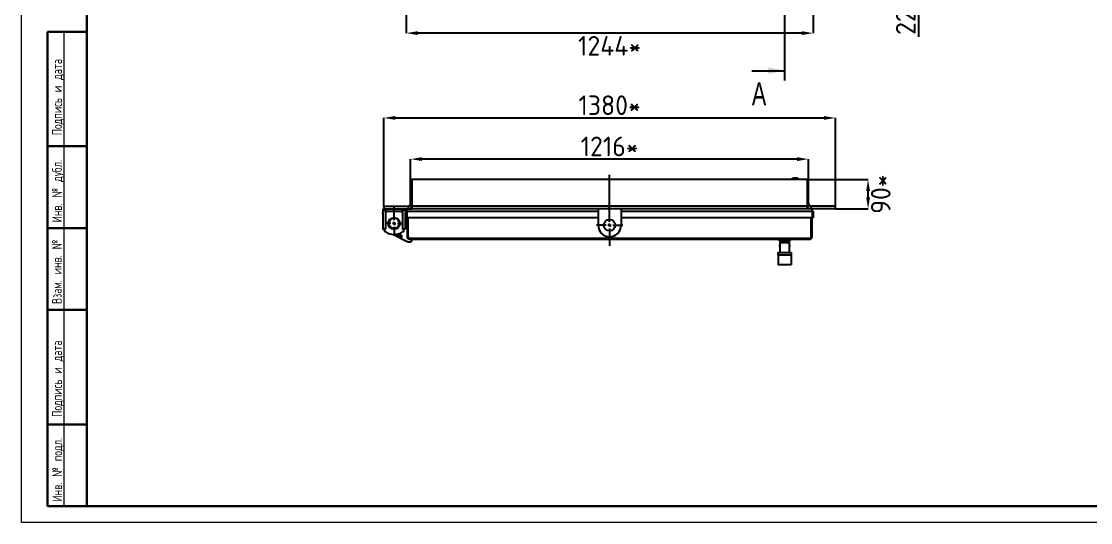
# Model space of a CAD drawing. Header units: millimetres. Extents: x 0 to 594, y 0 to 420.
# Drawn here: x 0 to 326.7, y 0 to 153.2 of the extents above; entities that cross this region are included whole.
import ezdxf

# ---------------------------------------------------------------- set-up
doc = ezdxf.new("R2010")
doc.units = ezdxf.units.MM
doc.header["$PDSIZE"] = -1
doc.layers.add('FORMAT', color=7, linetype='Continuous')
doc.layers.add('HIDDEN', color=30, linetype='Continuous')
doc.styles.add('GOST-2.304_Type-B', font='')
doc.styles.add('SLDTEXTSTYLE0', font='TXT', dxfattribs={"width": 0.7, "bigfont": 'bigfont'})
doc.styles.add('SLDTEXTSTYLE1', font='TXT', dxfattribs={"width": 0.7})
doc.styles.get('GOST-2.304_Type-B').set_extended_font_data('GOST Common')
doc.dimstyles.new('SLDDIMSTYLE0', dxfattribs={"dimtxt": 3.5, "dimasz": 3.5, "dimexe": 0, "dimexo": 0.0625, "dimgap": 0.875, "dimtad": 2, "dimdec": 3, "dimlfac": 10, "dimrnd": 1e-09, "dimzin": 12, "dimdsep": 46, "dimtxsty": 'SLDTEXTSTYLE1', "dimsah": 1, "dimcen": 0.09, "dimadec": 0, "dimazin": 0, "dimtfac": 1, "dimtdec": 3, "dimtofl": 0, "dimtmove": 0, "dimatfit": 3, "dimfxl": 1, "dimfrac": 2, "dimtolj": 1, "dimtzin": 12, "dimarcsym": 0})

# ---------------------------------------------------------------- blocks, each defined once
blk = doc.blocks.new('*D3')
at = {"layer": 'Defpoints', "color": 0, "transparency": 16777216}
for p in [(117.55, 164.42), (241.95, 164.42), (117.55, 149.57)]:
    blk.add_point(p, dxfattribs=at)
at = {"layer": 'FORMAT', "color": 0, "lineweight": -2, "transparency": 16777216}
for p, q in [((117.55, 164.35), (117.55, 149.57)), ((241.95, 164.35), (241.95, 149.57)), ((238.45, 149.57), (121.05, 149.57))]:
    blk.add_line(p, q, dxfattribs=at)
at = {"layer": 'FORMAT', "color": 0, "transparency": 16777216}
for points in [[(121.05, 150.15), (121.05, 148.99), (117.55, 149.57)], [(238.45, 150.15), (238.45, 148.99), (241.95, 149.57)]]:
    blk.add_solid(points, dxfattribs=at)
at = {"layer": 'FORMAT', "color": 0, "transparency": 16777216, "insert": (179.75, 148.69), "char_height": 6, "attachment_point": 2, "style": 'GOST-2.304_Type-B'}
blk.add_mtext('\\A1;1244*', dxfattribs=at)
blk = doc.blocks.new('*D13')
at = {"layer": 'Defpoints', "color": 0, "transparency": 16777216}
for p in [(118.95, 111.08), (118.95, 104.54), (240.55, 104.54)]:
    blk.add_point(p, dxfattribs=at)
at = {"layer": 'FORMAT', "color": 0, "lineweight": -2, "transparency": 16777216}
for p, q in [((118.95, 104.6), (118.95, 111.08)), ((237.05, 111.08), (122.45, 111.08)), ((240.55, 104.6), (240.55, 111.08))]:
    blk.add_line(p, q, dxfattribs=at)
at = {"layer": 'FORMAT', "color": 0, "transparency": 16777216}
for points in [[(122.45, 111.66), (122.45, 110.49), (118.95, 111.08)], [(237.05, 111.66), (237.05, 110.49), (240.55, 111.08)]]:
    blk.add_solid(points, dxfattribs=at)
at = {"layer": 'FORMAT', "color": 0, "transparency": 16777216, "insert": (179.75, 117.95), "char_height": 6, "attachment_point": 2, "style": 'GOST-2.304_Type-B'}
blk.add_mtext('\\A1;1216*', dxfattribs=at)
blk = doc.blocks.new('*D14')
at = {"layer": 'Defpoints', "color": 0, "transparency": 16777216}
for p in [(248.75, 123.66), (110.75, 96.67), (248.75, 96.67)]:
    blk.add_point(p, dxfattribs=at)
at = {"layer": 'FORMAT', "color": 0, "lineweight": -2, "transparency": 16777216}
for p, q in [((110.75, 96.73), (110.75, 123.66)), ((114.25, 123.66), (245.25, 123.66)), ((248.75, 96.73), (248.75, 123.66))]:
    blk.add_line(p, q, dxfattribs=at)
at = {"layer": 'FORMAT', "color": 0, "transparency": 16777216}
for points in [[(114.25, 124.24), (114.25, 123.08), (110.75, 123.66)], [(245.25, 124.24), (245.25, 123.08), (248.75, 123.66)]]:
    blk.add_solid(points, dxfattribs=at)
at = {"layer": 'FORMAT', "color": 0, "transparency": 16777216, "insert": (179.75, 130.54), "char_height": 6, "attachment_point": 2, "style": 'GOST-2.304_Type-B'}
blk.add_mtext('\\A1;1380*', dxfattribs=at)
blk = doc.blocks.new('*D15')
at = {"layer": 'Defpoints', "color": 0, "transparency": 16777216}
for p in [(240.15, 104.87), (258.75, 104.87), (248.75, 95.87)]:
    blk.add_point(p, dxfattribs=at)
at = {"layer": 'FORMAT', "color": 0, "lineweight": -2, "transparency": 16777216}
for p, q in [((240.21, 104.87), (258.75, 104.87)), ((258.75, 99.37), (258.75, 101.37)), ((248.81, 95.87), (258.75, 95.87))]:
    blk.add_line(p, q, dxfattribs=at)
at = {"layer": 'FORMAT', "color": 0, "transparency": 16777216}
for points in [[(258.16, 101.37), (259.33, 101.37), (258.75, 104.87)], [(258.16, 99.37), (259.33, 99.37), (258.75, 95.87)]]:
    blk.add_solid(points, dxfattribs=at)
at = {"layer": 'FORMAT', "color": 0, "transparency": 16777216, "insert": (259.62, 100.37), "char_height": 6, "attachment_point": 2, "rotation": 90, "style": 'GOST-2.304_Type-B'}
blk.add_mtext('\\A1;90*', dxfattribs=at)
blk = doc.blocks.new('SW_CENTERMARKSYMBOL_4')
at = {"layer": 'FORMAT', "color": 0}
for p, q in [((0, 1), (0, 15.38)), ((-1, 0), (-4, 0)), ((0, 0), (-0.5, 0)), ((0, 0), (0, 0.5)), ((0, 0), (0, -0.5)), ((0, 0), (0.5, 0)), ((1, 0), (4, 0)), ((0, -1), (0, -6.28))]:
    blk.add_line(p, q, dxfattribs=at)
blk = doc.blocks.new('SW_CENTERMARKSYMBOL_5')
at = {"layer": 'FORMAT', "color": 0}
for p, q in [((0, 1), (0, 5.02)), ((-1, 0), (-2.3, 0)), ((0, 0), (-0.5, 0)), ((0, 0), (0, 0.5)), ((0, 0), (0, -0.5)), ((0, 0), (0.5, 0)), ((1, 0), (2.3, 0)), ((0, -1), (0, -3.66))]:
    blk.add_line(p, q, dxfattribs=at)
blk = doc.blocks.new('*D31')
at = {"layer": 'Defpoints', "color": 0, "transparency": 16777216}
for p in [(274.13, 164.42), (288.15, 166.62), (290.85, 164.42)]:
    blk.add_point(p, dxfattribs=at)
at = {"layer": 'FORMAT', "color": 0, "lineweight": -2, "transparency": 16777216}
for p, q in [((274.13, 170.12), (274.13, 173.62)), ((288.09, 166.62), (274.13, 166.62)), ((290.79, 164.42), (274.13, 164.42)), ((274.13, 160.92), (274.13, 148.47))]:
    blk.add_line(p, q, dxfattribs=at)
at = {"layer": 'FORMAT', "color": 0, "transparency": 16777216}
for points in [[(273.55, 170.12), (274.71, 170.12), (274.13, 166.62)], [(273.55, 160.92), (274.71, 160.92), (274.13, 164.42)]]:
    blk.add_solid(points, dxfattribs=at)
at = {"layer": 'FORMAT', "color": 0, "transparency": 16777216, "insert": (270.25, 152.94), "char_height": 6, "attachment_point": 5, "rotation": 90, "style": 'GOST-2.304_Type-B'}
blk.add_mtext('\\A1;22', dxfattribs=at)

msp = doc.modelspace()

# ---------------------------------------------------------------- linework, layer by layer
at = {"color": 7, "linetype": 'Continuous', "lineweight": 30}
for p, q in [((20, 415), (20, 5)), ((8, 5), (8, 150)), ((8, 150), (20, 150)), ((8, 115), (20, 115)), ((8, 90), (20, 90)), ((8, 65), (20, 65)), ((8, 30), (20, 30)), ((20, 5), (8, 5)), ((20, 5), (589, 5))]:
    msp.add_line(p, q, dxfattribs=at)
at = {"color": 7, "linetype": 'Continuous', "lineweight": 0}
msp.add_line((13, 150), (13, 5), dxfattribs=at)
at = {"layer": 'FORMAT'}
for p, q in [((233.24833, 389.79651), (233.24833, 135.09565)), ((223.24833, 138.09565), (233.24833, 138.09565)), ((119.27832, 104.86818), (119.34833, 104.86818)), ((240.14832, 104.86818), (119.34833, 104.86818)), ((119.34833, 104.86818), (119.34833, 104.53818)), ((235.54833, 104.96818), (235.54833, 105.26818)), ((235.54833, 105.26818), (236.14833, 105.26818)), ((236.14833, 104.96818), (235.54833, 104.96818)), ((236.94833, 105.26818), (236.14833, 105.26818)), ((236.94833, 104.96818), (236.14833, 104.96818)), ((240.21833, 104.86818), (240.14832, 104.86818)), ((240.14832, 104.86818), (240.14832, 104.53818)), ((118.94833, 97.66818), (118.94833, 104.53818)), ((119.34833, 104.53818), (119.34833, 97.66818)), ((240.14832, 104.53818), (240.14832, 97.66818)), ((240.54832, 97.66818), (240.54832, 104.53818)), ((111.29833, 95.46818), (110.49833, 95.46818)), ((110.49833, 95.46818), (110.49833, 94.89469)), ((110.49833, 94.51881), (110.49833, 94.89469)), ((110.54833, 95.46818), (110.54833, 95.86818)), ((110.74833, 95.86818), (110.54833, 95.86818)), ((110.74833, 96.66818), (110.74833, 95.86818)), ((110.74833, 96.66818), (118.14833, 96.66818)), ((110.74833, 95.86818), (118.14833, 95.86818)), ((111.29833, 95.06818), (111.29833, 95.86818)), ((111.29833, 95.46818), (111.29833, 94.89469)), ((116.49833, 95.06818), (111.29833, 95.06818)), ((111.29833, 94.89469), (111.29833, 94.51881)), ((116.49833, 95.06818), (116.49833, 95.86818)), ((117.29833, 95.46818), (116.49833, 95.46818)), ((116.49833, 95.46818), (116.49833, 94.89469)), ((116.49833, 94.51881), (116.49833, 94.89469)), ((117.24833, 95.46818), (117.24833, 95.86818)), ((117.29833, 95.46818), (117.29833, 94.89469)), ((117.29833, 94.89469), (117.29833, 94.51881)), ((117.84832, 95.16818), (117.54833, 95.16818)), ((117.54833, 95.16818), (117.54833, 93.16818)), ((117.84832, 95.16818), (117.84832, 95.86818)), ((117.84832, 95.16818), (176.24833, 95.16818)), ((117.84832, 93.16818), (117.84832, 95.16818)), ((118.14833, 96.66818), (118.14833, 95.86818)), ((118.14833, 96.66818), (119.14833, 96.66818)), ((118.14833, 95.86818), (119.14833, 95.86818)), ((119.14833, 96.66818), (119.14833, 95.86818)), ((119.14833, 96.66818), (119.34833, 96.66818)), ((119.14833, 95.86818), (119.34833, 95.86818)), ((119.34833, 97.66818), (119.34833, 96.66818)), ((240.14832, 96.66818), (119.34833, 96.66818)), ((119.34833, 96.66818), (119.34833, 96.33818)), ((119.34833, 96.33818), (119.34833, 95.86818)), ((240.14832, 95.86818), (119.34833, 95.86818)), ((176.24833, 95.86818), (176.24833, 94.86818)), ((176.24833, 94.86818), (176.24833, 90.86818)), ((183.24833, 95.86818), (183.24833, 94.86818)), ((183.24833, 95.16818), (241.64833, 95.16818)), ((183.24833, 94.86818), (183.24833, 90.86818)), ((240.14832, 97.66818), (240.14832, 96.66818)), ((240.34833, 96.66818), (240.14832, 96.66818)), ((240.14832, 96.66818), (240.14832, 96.33818)), ((240.14832, 96.33818), (240.14832, 95.86818)), ((240.34833, 95.86818), (240.14832, 95.86818)), ((241.34833, 96.66818), (240.34833, 96.66818)), ((240.34833, 95.86818), (240.34833, 96.66818)), ((241.34833, 95.86818), (240.34833, 95.86818)), ((241.34833, 95.86818), (241.34833, 96.66818)), ((248.74833, 96.66818), (241.34833, 96.66818)), ((248.74833, 95.86818), (241.34833, 95.86818)), ((241.64833, 95.16818), (241.64833, 95.86818)), ((241.64833, 95.16818), (241.64833, 93.16818)), ((241.94832, 95.16818), (241.64833, 95.16818)), ((241.94832, 95.16818), (241.94832, 93.16818)), ((248.74833, 95.86818), (248.74833, 96.66818)), ((110.49833, 94.51881), (110.49833, 89.7923)), ((111.29833, 94.51881), (111.29833, 89.7923)), ((116.49833, 94.51881), (116.49833, 89.7923)), ((117.29833, 94.51881), (117.29833, 89.7923)), ((117.44832, 94.46818), (117.29833, 94.46818)), ((117.44832, 93.16818), (117.44832, 94.46818)), ((117.54833, 93.16818), (117.44832, 93.16818)), ((117.84832, 93.16818), (117.54833, 93.16818)), ((176.24833, 93.16818), (117.84832, 93.16818)), ((117.84832, 93.16818), (117.84832, 87.46818)), ((118.14833, 87.46818), (118.14833, 93.16818)), ((241.64833, 93.16818), (183.24833, 93.16818)), ((241.34833, 87.46818), (241.34833, 93.16818)), ((241.94832, 93.16818), (241.64833, 93.16818)), ((241.64833, 87.46818), (241.64833, 93.16818)), ((110.49833, 89.66818), (110.49833, 89.7923)), ((111.29833, 89.66818), (110.49833, 89.66818)), ((110.89833, 89.66818), (110.89833, 89.32652)), ((111.29833, 89.7923), (111.29833, 89.66818)), ((116.49833, 89.66818), (116.49833, 89.7923)), ((117.29833, 89.66818), (116.49833, 89.66818)), ((116.89833, 89.32652), (116.89833, 89.66818)), ((117.29833, 89.7923), (117.29833, 89.66818)), ((113.69426, 88.07235), (117.67554, 85.95547)), ((114.40014, 88.09343), (116.20669, 87.13286)), ((114.42342, 88.09237), (114.41799, 88.09526)), ((114.42342, 88.09237), (114.42537, 88.09604)), ((116.18931, 87.15343), (114.42342, 88.09237)), ((116.3771, 87.50661), (115.06249, 88.2056)), ((116.40387, 87.5037), (115.07715, 88.20913)), ((116.18931, 87.15343), (116.3771, 87.50661)), ((116.21138, 87.14169), (116.18931, 87.15343)), ((116.20669, 87.13286), (116.40387, 87.5037)), ((116.39918, 87.49487), (116.3771, 87.50661)), ((118.42669, 85.76818), (118.84832, 85.76818)), ((118.74833, 86.86818), (240.74833, 86.86818)), ((118.74833, 86.56818), (240.74833, 86.56818)), ((119.34833, 86.26818), (119.34833, 86.56818)), ((231.44833, 86.56818), (231.44833, 86.16818)), ((235.04832, 86.16818), (231.44833, 86.16818)), ((231.74832, 86.16818), (231.74832, 85.66818)), ((233.24833, 85.66818), (231.74832, 85.66818)), ((231.74832, 85.56818), (231.74832, 84.86818)), ((231.74832, 85.56818), (234.74833, 85.56818)), ((232.24832, 85.61818), (232.24832, 85.56818)), ((234.74833, 85.66818), (233.24833, 85.66818)), ((234.24833, 85.56818), (234.24833, 85.61818)), ((234.74833, 85.66818), (234.74833, 86.16818)), ((234.74833, 84.86818), (234.74833, 85.56818)), ((235.04832, 86.16818), (235.04832, 86.56818)), ((231.24833, 81.76818), (231.24833, 82.56818)), ((231.24833, 82.56818), (233.24833, 82.56818)), ((233.24833, 81.76818), (231.24833, 81.76818)), ((231.24833, 81.76818), (231.24833, 81.53387)), ((231.74832, 84.86818), (231.74832, 84.2784)), ((231.75034, 84.2784), (231.74832, 84.2784)), ((231.74832, 84.26818), (231.74832, 82.56818)), ((233.24833, 82.56818), (235.24833, 82.56818)), ((235.24833, 81.76818), (233.24833, 81.76818)), ((234.74833, 84.2784), (234.74631, 84.2784)), ((234.74833, 84.86818), (234.74833, 84.2784)), ((234.74833, 82.56818), (234.74833, 84.26818)), ((235.24833, 82.56818), (235.24833, 81.76818)), ((235.24833, 81.76818), (235.24833, 81.53387)), ((231.24833, 81.53387), (231.24833, 79.23681)), ((231.24833, 79.23681), (231.24833, 78.76818)), ((235.24833, 78.76818), (231.24833, 78.76818)), ((235.24833, 81.53387), (235.24833, 79.23681)), ((235.24833, 79.23681), (235.24833, 78.76818))]:
    msp.add_line(p, q, dxfattribs=at)
at = {"layer": 'FORMAT', "flags": 128}
msp.add_lwpolyline([(234.74833, 84.26818), (234.74511, 84.28471), (234.73684, 84.33225), (234.72689, 84.40651), (234.7196, 84.49996), (234.71836, 84.6001), (234.7235, 84.69519), (234.73275, 84.7768), (234.74231, 84.83646), (234.74786, 84.86585), (234.74755, 84.86427)], dxfattribs=at)
at = {"layer": 'FORMAT'}
for centre, radius in [((113.89833, 91.41818), 1.8), ((113.89833, 91.41818), 1.6), ((179.74833, 90.86818), 1.75)]:
    msp.add_circle(centre, radius, dxfattribs=at)
for centre, radius, start, end in [((119.27833, 104.53818), 0.33, 90, 180), ((236.94833, 104.66818), 0.6, 19.4712206, 90), ((236.94833, 104.66818), 0.3, 41.8103149, 90), ((240.21833, 104.53818), 0.33, 0, 90), ((117.94833, 97.66818), 1, 270, 0), ((241.54833, 97.66818), 1, 180, 270), ((111.39833, 89.32652), 0.5, 180, 236.2510114), ((113.89833, 93.06818), 5, 236.2510114, 303.7489886), ((116.39833, 89.32652), 0.5, 303.7489886, 0), ((179.74833, 90.86818), 3.5, 180, 270), ((179.74833, 90.86818), 3.5, 270, 0), ((118.42669, 87.36818), 1.6, 242, 270), ((118.74833, 87.46818), 0.9, 180, 270), ((118.74833, 87.46818), 0.6, 180, 270), ((118.84833, 86.26818), 0.5, 270, 0), ((232.19833, 85.61818), 0.05, 0, 90), ((234.29833, 85.61818), 0.05, 90, 180), ((240.74833, 87.46818), 0.6, 270, 0), ((240.74833, 87.46818), 0.9, 270, 0), ((230.2653, 84.56816), 1.51306, 348.5649865, 11.2860553)]:
    msp.add_arc(centre, radius, start, end, dxfattribs=at)
msp.add_solid([(233.24833, 138.09565), (228.24833, 139.09565), (228.24833, 137.09565)], dxfattribs=at)
at = {"layer": 'HIDDEN', "color": 1, "lineweight": 0}
for p, q in [((0, 0), (0, 420)), ((594, 0), (0, 0))]:
    msp.add_line(p, q, dxfattribs=at)

# ---------------------------------------------------------------- block references
at = {"layer": 'FORMAT'}
for name, p in [('SW_CENTERMARKSYMBOL_4', (179.74833, 90.86818)), ('SW_CENTERMARKSYMBOL_5', (113.89833, 91.41818))]:
    msp.add_blockref(name, p, dxfattribs=at)

# ---------------------------------------------------------------- texts
at = {"color": 7, "linetype": 'Continuous', "lineweight": 0, "char_height": 3, "attachment_point": 1, "rotation": 90, "style": 'SLDTEXTSTYLE0'}
for s, insert in [('Подпись и дата', (9.40349, 118.34737)), ('Инв. № дубл.', (9.38397, 91.75443)), ('Взам. инв. №', (9.34184, 66.80356)), ('Подпись и дата', (9.39787, 32.3005)), ('Инв. № подл.', (9.4554, 6.40806))]:
    msp.add_mtext(s, dxfattribs=dict(at, insert=insert))
at = {"layer": 'FORMAT', "insert": (223.24833, 134.53848), "char_height": 7, "attachment_point": 1, "style": 'SLDTEXTSTYLE1'}
msp.add_mtext('A', dxfattribs=at)

# ---------------------------------------------------------------- dimensions: what is measured, and where the dimension line sits
at = {"layer": 'FORMAT'}
dim = msp.add_linear_dim(base=(274.12896, 164.41538), p1=(288.15214, 166.61538), p2=(290.85214, 164.41538), angle=90, dimstyle='SLDDIMSTYLE0', override={"dimtxt": 6, "dimtxsty": 'GOST-2.304_Type-B'}, dxfattribs=at)
dim.commit()
dim.dimension.update_dxf_attribs({"geometry": '*D31', "text_midpoint": (270.25396, 152.94038)})
for base, p1, p2, picture, middle in [((117.54833, 149.56935), (241.94833, 164.41538), (117.54833, 164.41538), '*D3', (179.74833, 149.56935)), ((248.74833, 123.66039), (110.74833, 96.66818), (248.74833, 96.66818), '*D14', (179.74833, 123.66039)), ((118.94833, 111.07502), (240.54833, 104.53818), (118.94833, 104.53818), '*D13', (179.74833, 111.07502))]:
    dim = msp.add_linear_dim(base=base, p1=p1, p2=p2, text='<>*', dimstyle='SLDDIMSTYLE0', override={"dimtxt": 6, "dimtxsty": 'GOST-2.304_Type-B'}, dxfattribs=at)
    dim.commit()
    dim.dimension.update_dxf_attribs({"geometry": picture, "text_midpoint": middle, "dimtype": 160})
dim = msp.add_linear_dim(base=(258.74833, 104.86818), p1=(248.74833, 95.86818), p2=(240.14833, 104.86818), angle=90, text='<>*', dimstyle='SLDDIMSTYLE0', override={"dimtxt": 6, "dimtxsty": 'GOST-2.304_Type-B'}, dxfattribs=at)
dim.commit()
dim.dimension.update_dxf_attribs({"geometry": '*D15', "text_midpoint": (258.74833, 100.36818), "dimtype": 160})

doc.saveas('drawing.dxf')
